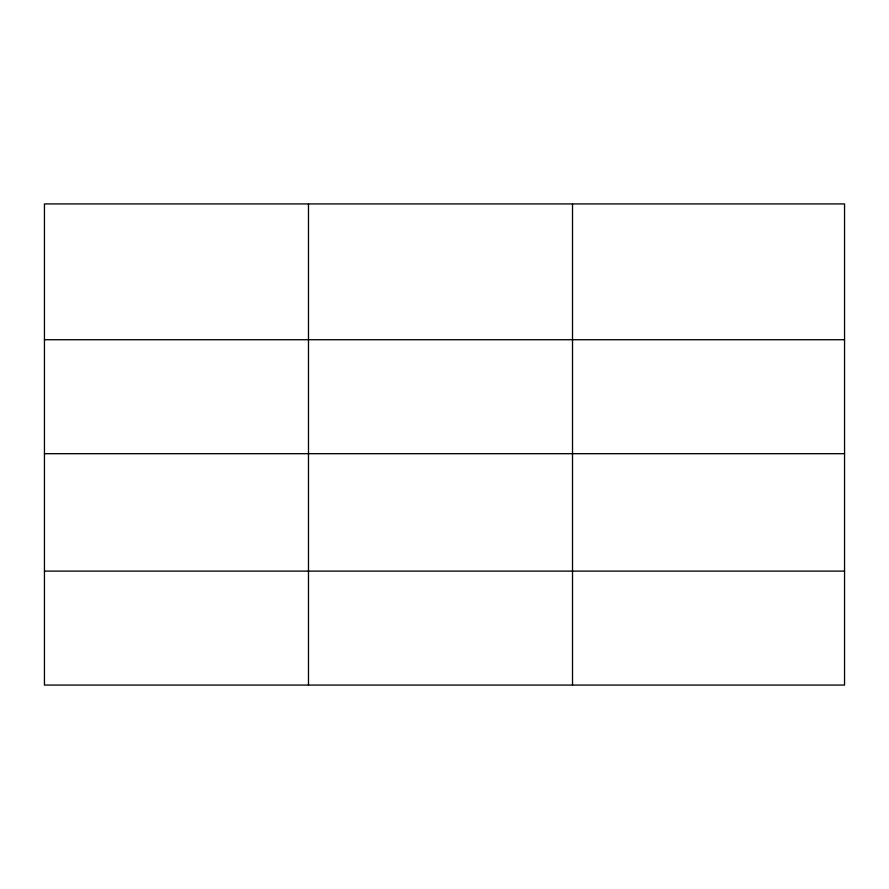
<?xml version="1.0" encoding="UTF-8"?>
<svg xmlns="http://www.w3.org/2000/svg" width="889" height="889" viewBox="0 0 889 889"><rect width="100%" height="100%" fill="white"/><g stroke="black" fill="none" stroke-linecap="round" stroke-linejoin="round"><path stroke-width="1.33" d="M844.55 453.69L844.55 203.925L44.45 203.925L44.45 685.075L844.55 685.075L844.55 453.69L44.45 453.69M44.45 339.72L844.55 339.72M44.45 571.105L844.55 571.105M572.516 203.925L572.516 685.075M308.483 203.925L308.483 685.075"/></g></svg>
